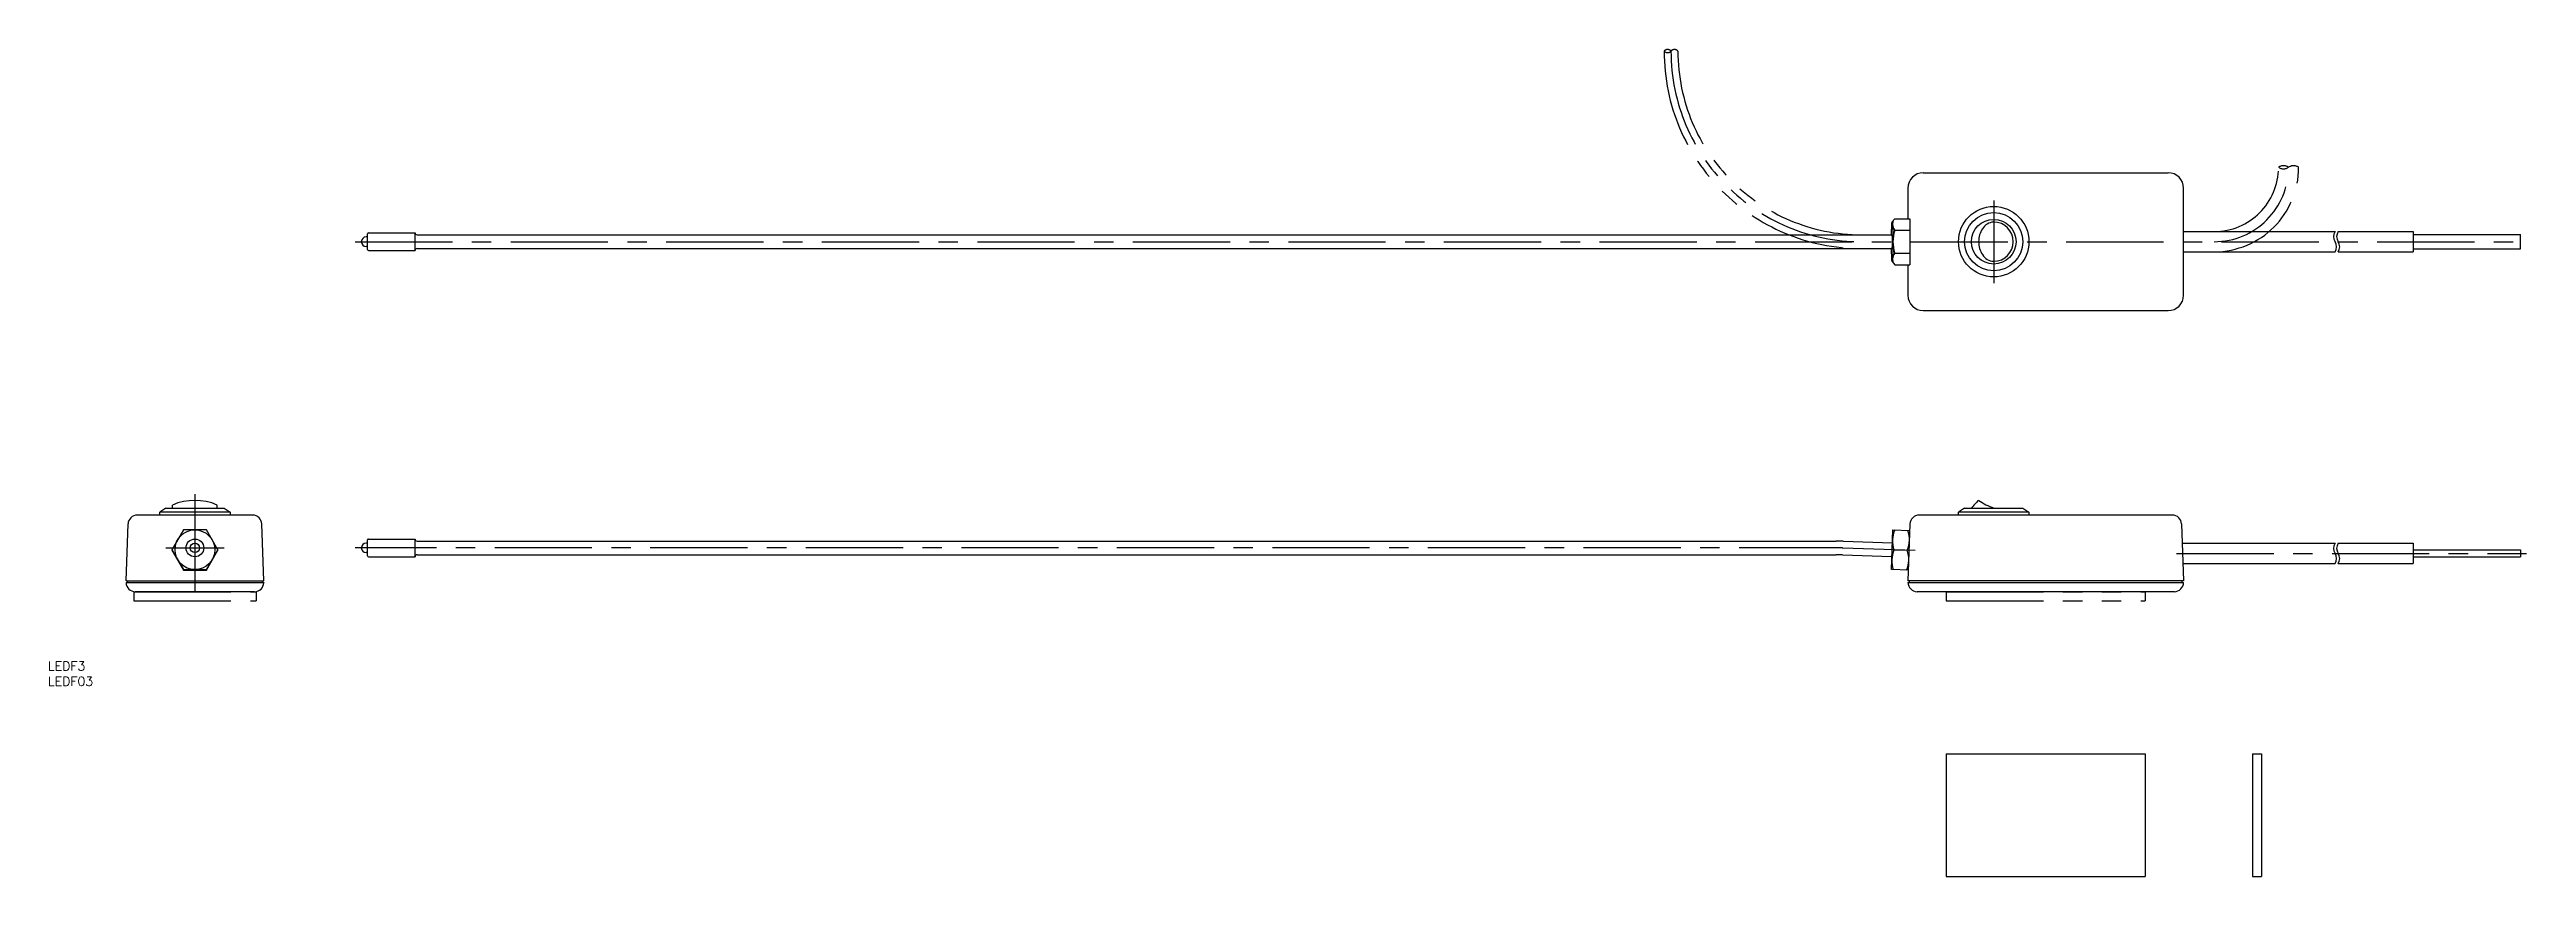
# Model space of a CAD drawing. Extents: x -47 to 762, y -107 to 163.
import ezdxf

# ---------------------------------------------------------------- set-up
doc = ezdxf.new("R2010")
doc.units = 0
doc.linetypes.add('CENTER', pattern=[50.8, 31.75, -6.35, 6.35, -6.35])
doc.linetypes.add('PHANTOM', pattern=[63.5, 31.75, -6.35, 6.35, -6.35, 6.35, -6.35])
doc.layers.get('0').update_dxf_attribs({"linetype": 'CONTINUOUS'})
doc.layers.add('CENTER', color=1, linetype='CENTER')
doc.styles.get("Standard").update_dxf_attribs({"font": 'txt.shx', "height": 3, "bigfont": 'bigfont.shx'})

msp = doc.modelspace()

# ---------------------------------------------------------------- linework, layer by layer
at = {"color": 7, "linetype": 'CONTINUOUS'}
for p, q in [((564.5, 122.5), (644.5, 122.5)), ((559.5, 117.5), (559.5, 107.51)), ((649.5, 82.5), (649.5, 117.5)), ((555.16, 107.51), (554.35, 106.5)), ((555.16, 107.51), (560.08, 107.51)), ((560.08, 107.51), (560.08, 92.49)), ((56.4, 101.55), (55.9, 101.55)), ((56.4, 98.45), (55.9, 98.45)), ((56.4, 97.4), (56.4, 102.6)), ((56.7, 102.9), (71.9, 102.9)), ((56.7, 97.1), (71.9, 97.1)), ((71.9, 97.1), (71.9, 102.9)), ((72.55, 102.25), (554.35, 102.25)), ((72.55, 97.75), (554.35, 97.75)), ((555.16, 103.75), (560.08, 103.75)), ((649.5, 103.3), (699, 103.3)), ((700, 103.3), (724.5, 103.3)), ((724.5, 103.3), (724.5, 96.7)), ((724.5, 102.3), (759.5, 102.3)), ((724.5, 97.7), (759.5, 97.7)), ((759.5, 97.7), (759.5, 102.3)), ((554.35, 93.5), (555.16, 92.49)), ((555.16, 96.25), (560.08, 96.25)), ((555.16, 92.49), (560.08, 92.49)), ((559.5, 92.49), (559.5, 82.5)), ((649.5, 96.7), (699, 96.7)), ((700, 96.7), (724.5, 96.7)), ((564.5, 77.5), (644.5, 77.5)), ((18.85, 10.71), (-18.85, 10.71)), ((-9.5, 13.01), (-11.5, 11.71)), ((11.5, 11.71), (-11.5, 11.71)), ((-11.5, 10.71), (-11.5, 11.71)), ((11.5, 10.71), (-11.5, 10.71)), ((-9.5, 13.01), (9.5, 13.01)), ((-7.3, 13.01), (-7.3, 14.01)), ((7.24, 13.01), (7.24, 14.01)), ((9.5, 13.01), (11.5, 11.71)), ((11.5, 11.71), (11.5, 10.71)), ((645.85, 10.71), (563.15, 10.71)), ((578, 13.01), (576, 11.71)), ((599, 11.71), (576, 11.71)), ((576, 10.71), (576, 11.71)), ((578, 13.01), (597, 13.01)), ((597, 13.01), (599, 11.71)), ((599, 11.71), (599, 10.71)), ((-22.5, -10.79), (-21.85, 7.81)), ((-3.75, 5.9), (-7.51, -0.6)), ((3.75, 5.9), (-3.75, 5.9)), ((7.51, -0.6), (3.75, 5.9)), ((22.5, -10.79), (21.85, 7.81)), ((56.4, 1.55), (55.9, 1.55)), ((56.4, -2.6), (56.4, 2.6)), ((56.7, 2.9), (71.9, 2.9)), ((71.9, -2.9), (71.9, 2.9)), ((72.55, 2.25), (536.07, 2.25)), ((538.32, 2.21), (554.43, 1.65)), ((554.13, -7.1), (554.58, 5.9)), ((554.58, 5.9), (560.08, 5.7)), ((560.15, 7.81), (559.5, -10.79)), ((648.85, 7.81), (649.5, -10.79)), ((649.07, 1.51), (699, 1.51)), ((700, 1.51), (724.5, 1.51)), ((724.5, 1.51), (724.5, -5.09)), ((-7.51, -0.6), (-3.75, -7.1)), ((-7.51, -0.6), (-7.51, -0.79)), ((-7.51, -0.79), (-3.75, -7.29)), ((-3.75, -7.1), (3.75, -7.1)), ((-3.75, -7.1), (-3.75, -7.29)), ((-3.75, -7.29), (3.75, -7.29)), ((3.75, -7.1), (7.51, -0.6)), ((3.75, -7.29), (7.51, -0.79)), ((3.75, -7.1), (3.75, -7.29)), ((7.51, -0.6), (7.51, -0.79)), ((56.4, -1.55), (55.9, -1.55)), ((56.7, -2.9), (71.9, -2.9)), ((72.55, -2.25), (536.07, -2.25)), ((538.16, -2.29), (554.27, -2.85)), ((559.62, -7.29), (554.13, -7.1)), ((554.93, -0.62), (559.27, -0.77)), ((649.3, -5.09), (699, -5.09)), ((700, -5.09), (724.5, -5.09)), ((724.5, -0.64), (759.5, -0.64)), ((724.5, -2.94), (759.5, -2.94)), ((759.5, -0.64), (759.5, -2.94)), ((-22.5, -10.79), (22.5, -10.79)), ((-22.5, -11.29), (22.5, -11.29)), ((-22.5, -11.29), (-22.5, -11.4)), ((-22, -10.79), (-22, -11.29)), ((19.5, -14.29), (-19.5, -14.29)), ((22, -10.79), (22, -11.29)), ((22.5, -11.29), (22.5, -11.4)), ((649.5, -10.79), (559.5, -10.79)), ((559.5, -11.29), (649.5, -11.29)), ((560, -11.29), (560, -10.79)), ((646.5, -14.29), (562.5, -14.29)), ((649, -11.29), (649, -10.79)), ((572, -67.29), (572, -107.29)), ((572, -67.29), (637, -67.29)), ((637, -67.29), (637, -107.29)), ((672, -67.29), (675, -67.29)), ((672, -67.29), (672, -107.29)), ((675, -67.29), (675, -107.29)), ((572, -107.29), (637, -107.29)), ((672, -107.29), (675, -107.29))]:
    msp.add_line(p, q, dxfattribs=at)
at = {"color": 3, "linetype": 'PHANTOM'}
for p, q in [((-20, -14.29), (-20, -17.29)), ((-20, -14.29), (20, -14.29)), ((20, -14.29), (20, -17.29)), ((572, -14.29), (572, -17.29)), ((572, -14.29), (637, -14.29)), ((637, -14.29), (637, -17.29)), ((-20, -17.29), (20, -17.29)), ((572, -17.29), (637, -17.29))]:
    msp.add_line(p, q, dxfattribs=at)
at = {"color": 7, "linetype": 'CONTINUOUS', "flags": 128}
for points in [[(554.14, 102.25), (554.14, 102.52), (554.15, 102.82), (554.15, 103.11), (554.16, 103.39), (554.17, 103.66), (554.17, 103.92), (554.18, 104.18), (554.19, 104.42), (554.19, 104.65), (554.2, 104.87), (554.21, 105.08), (554.22, 105.28), (554.23, 105.46), (554.24, 105.63)], [(554.24, 105.63), (554.25, 105.78), (554.26, 105.92), (554.27, 106.05), (554.28, 106.16), (554.29, 106.26), (554.3, 106.34), (554.31, 106.4), (554.32, 106.45), (554.34, 106.48), (554.35, 106.5), (554.36, 106.5), (554.37, 106.48), (554.38, 106.45), (554.39, 106.4), (554.4, 106.34), (554.41, 106.26), (554.42, 106.16), (554.44, 106.05), (554.45, 105.92), (554.46, 105.78), (554.47, 105.63)], [(554.47, 105.63), (554.48, 105.46), (554.48, 105.28), (554.49, 105.08), (554.5, 104.87), (554.51, 104.65), (554.52, 104.42), (554.53, 104.18), (554.53, 103.92), (554.54, 103.66), (554.55, 103.39), (554.55, 103.11), (554.56, 102.82), (554.56, 102.52), (554.57, 102.22), (554.57, 101.92), (554.57, 101.6), (554.57, 101.29), (554.58, 100.97), (554.58, 100.65), (554.58, 100.32), (554.58, 100)], [(554.24, 94.37), (554.23, 94.54), (554.22, 94.72), (554.21, 94.92), (554.2, 95.13), (554.19, 95.35), (554.19, 95.58), (554.18, 95.82), (554.17, 96.08), (554.17, 96.34), (554.16, 96.61), (554.15, 96.89), (554.15, 97.18), (554.14, 97.48), (554.14, 97.75)], [(554.58, 100), (554.58, 99.68), (554.58, 99.35), (554.58, 99.03), (554.57, 98.71), (554.57, 98.4), (554.57, 98.08), (554.57, 97.78), (554.56, 97.48), (554.56, 97.18), (554.55, 96.89), (554.55, 96.61), (554.54, 96.34), (554.53, 96.08), (554.53, 95.82), (554.52, 95.58), (554.51, 95.35), (554.5, 95.13), (554.49, 94.92), (554.48, 94.72), (554.48, 94.54), (554.47, 94.37)], [(554.47, 94.37), (554.46, 94.22), (554.45, 94.08), (554.44, 93.95), (554.42, 93.84), (554.41, 93.74), (554.4, 93.66), (554.39, 93.6), (554.38, 93.55), (554.37, 93.52), (554.36, 93.5), (554.35, 93.5), (554.34, 93.52), (554.32, 93.55), (554.31, 93.6), (554.3, 93.66), (554.29, 93.74), (554.28, 93.84), (554.27, 93.95), (554.26, 94.08), (554.25, 94.22), (554.24, 94.37)]]:
    msp.add_lwpolyline(points, dxfattribs=at)
at = {"color": 7, "linetype": 'CONTINUOUS'}
for centre, radius in [((587.5, 100), 11.5), ((587.5, 100), 9.5), ((587.5, 100), 7.3), ((0, -0.6), 6.5), ((0, 0), 2.9), ((0, 0), 1.55)]:
    msp.add_circle(centre, radius, dxfattribs=at)
at = {"color": 3, "linetype": 'PHANTOM'}
for centre, radius, start, end in [((480.98, 161.23), 1.52, 42.07491, 137.92509), ((544.35, 162.25), 64.5, 180, 270), ((480.98, 163.27), 1.52, 222.07491, 317.92509), ((483.23, 161.23), 1.52, 42.07491, 137.92509), ((544.35, 162.25), 62.25, 180, 270), ((544.35, 162.25), 60, 180, 270), ((659.5, 124.3), 21, 270, 0), ((659.5, 124.3), 24.3, 270, 0), ((659.5, 124.3), 27.6, 270, 0), ((682.15, 121.83), 2.97, 56.28287, 123.71713), ((682.15, 126.77), 2.97, 236.28287, 303.71713), ((685.45, 121.83), 2.97, 56.28287, 123.71713)]:
    msp.add_arc(centre, radius, start, end, dxfattribs=at)
at = {"color": 7, "linetype": 'CONTINUOUS'}
for centre, radius, start, end in [((564.5, 117.5), 5, 90, 180), ((644.5, 117.5), 5, 0, 90), ((558.11, 105.73), 3.62, 160.88963, 181.50831), ((558.65, 106.07), 4.19, 185.90926, 213.51348), ((587.69, 101.86), 4.54, 92.37253, 148.68298), ((587.5, 100), 6.4, 270, 90), ((55.9, 100), 1.55, 90, 270), ((56.7, 102.6), 0.3, 90, 180), ((56.7, 97.4), 0.3, 180, 270), ((72.55, 102.9), 0.65, 180, 270), ((72.55, 97.1), 0.65, 90, 180), ((522.16, 100), 32.27, 356.00243, 3.99757), ((567.01, 100), 12.43, 162.42259, 197.57741), ((590.21, 100.08), 7.63, 147.11388, 180.62254), ((590.21, 99.92), 7.63, 179.37746, 212.88612), ((558.05, 94.27), 3.56, 178.24143, 199.44447), ((558.68, 93.92), 4.22, 146.5387, 173.82245), ((587.69, 98.14), 4.54, 211.31702, 267.62747), ((564.5, 82.5), 5, 180, 270), ((644.5, 82.5), 5, 270, 0), ((-18.85, 7.71), 3, 90, 178), ((-0.03, -2.85), 18.36, 66.67949, 113.32051), ((18.85, 7.71), 3, 2, 90), ((563.15, 7.71), 3, 90, 178), ((593.15, 3.01), 16.36, 130.22, 142.35503), ((595.53, 34.85), 23.27, 236.217, 249.81491), ((645.85, 7.71), 3, 2, 90), ((55.9, 0), 1.55, 90, 270), ((56.7, 2.6), 0.3, 90, 180), ((72.55, 2.9), 0.65, 180, 270), ((536.07, -62.25), 64.5, 88, 90), ((563.85, 2.32), 9.39, 157.74384, 198.25616), ((550.58, 2.78), 9.39, 337.74384, 18.25616), ((56.7, -2.6), 0.3, 180, 270), ((72.55, -2.9), 0.65, 90, 180), ((536.07, -62.25), 60, 88, 90), ((563.62, -4.18), 9.39, 157.74384, 198.25616), ((550.35, -3.71), 9.39, 337.74384, 18.25616), ((-19.5, -11.29), 3, 182, 270), ((19.5, -11.29), 3, 270, 358), ((562.5, -11.29), 3, 180, 270), ((646.5, -11.29), 3, 270, 0)]:
    msp.add_arc(centre, radius, start, end, dxfattribs=at)
at = {"color": 3, "linetype": 'CONTINUOUS'}
for centre, start, end in [((701.47, 101.65), 146.2832, 213.7168), ((696.53, 98.35), 326.2832, 33.7168), ((702.47, 101.65), 146.2832, 213.7168), ((697.53, 98.35), 326.2832, 33.7168), ((701.47, -0.14), 146.2832, 213.7168), ((702.47, -0.14), 146.2832, 213.7168), ((696.53, -3.44), 326.2832, 33.7168), ((697.53, -3.44), 326.2832, 33.7168)]:
    msp.add_arc(centre, 2.97, start, end, dxfattribs=at)
at = {"layer": 'CENTER', "color": 1, "linetype": 'CENTER'}
for p, q in [((587.5, 113.5), (587.5, 86.5)), ((52.35, 100), (761.5, 100)), ((0, 17.51), (0, -19.29)), ((-9.51, 0), (9.51, 0)), ((536.07, 0), (52.35, 0)), ((561.85, -0.86), (538.24, -0.04)), ((647.19, -1.79), (761.5, -1.79))]:
    msp.add_line(p, q, dxfattribs=at)
msp.add_arc((536.07, -62.25), 62.25, 88, 90, dxfattribs=at)

# ---------------------------------------------------------------- texts
at = {"color": 7, "linetype": 'CONTINUOUS'}
for s, p in [('LEDF3', (-48, -40.06)), ('LEDF03', (-48, -45.06))]:
    msp.add_text(s, height=3, dxfattribs=at).set_placement(p)

doc.saveas('drawing.dxf')
